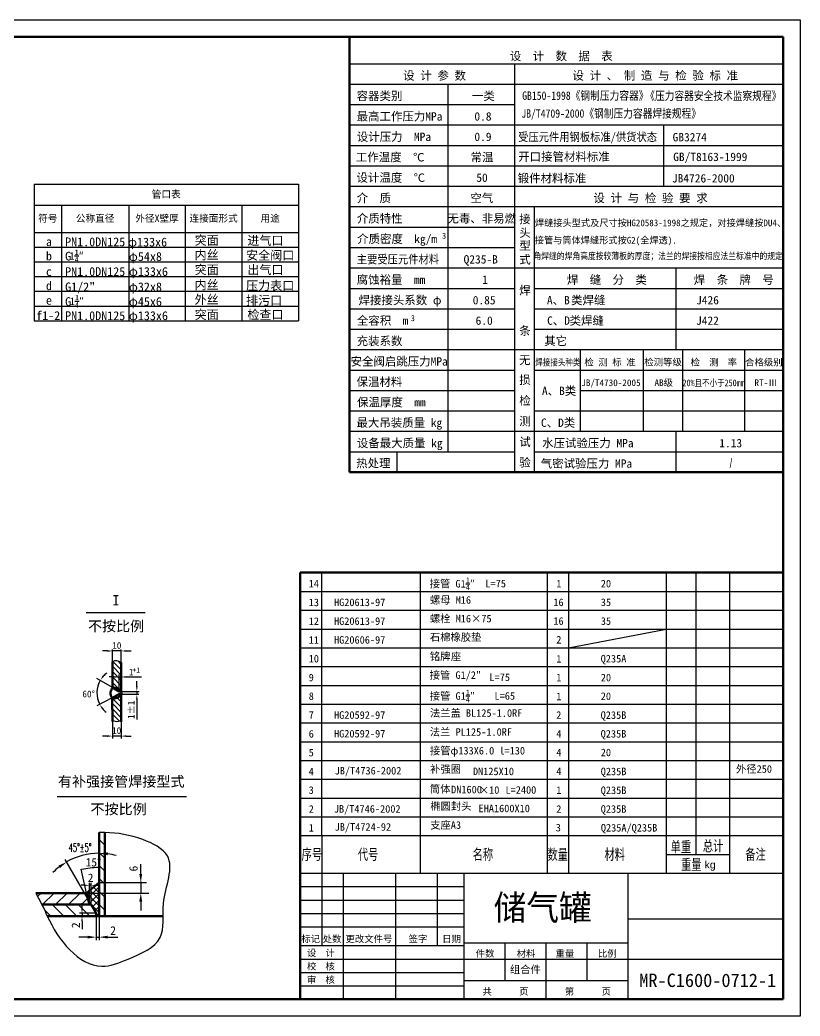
# Model space of a CAD drawing. Header units: millimetres. Extents: x 1459 to 3717, y -24177 to -11768.
# Drawn here: x 1646.2 to 1878.8, y -12064.7 to -11767.7 of the extents above; entities that cross this region are included whole.
import ezdxf
from ezdxf.enums import TextEntityAlignment as Align

# ---------------------------------------------------------------- set-up
doc = ezdxf.new("R2010")
doc.units = ezdxf.units.MM
doc.header["$MEASUREMENT"] = 0
doc.layers.get('0').update_dxf_attribs({"lineweight": 25})
for name, color, linetype, lineweight in [('TILE1', 5, 'Continuous', 25), ('外框线', 7, 'Continuous', 60), ('粗实线', 7, 'Continuous', 50), ('细实线', 7, 'Continuous', 25)]:
    doc.layers.add(name, color=color, linetype=linetype, lineweight=lineweight)
doc.styles.add('HZ', font='ztxt.shx', dxfattribs={"width": 0.7, "bigfont": 'hztxt.shx'})
doc.styles.add('HZ5', font='txt.shx', dxfattribs={"width": 0.6, "height": 5, "bigfont": '0hztxt.shx'})
doc.styles.get("Standard").update_dxf_attribs({"font": 'SIMFANG.TTF'})
pattern_1 = [(135, (3563.0385, -11641.3818), (0.7954951, 0.7954951), [])]

# ---------------------------------------------------------------- blocks, each defined once
blk = doc.blocks.new('管口表头')
at = {"layer": '细实线'}
for p, q in [((0, 27.27), (15.6, 27.27)), ((0, 27.27), (0, 15.44)), ((15.6, 27.27), (53.6, 27.27)), ((53.6, 27.27), (85.6, 27.27)), ((85.6, 27.27), (117.6, 27.27)), ((117.6, 27.27), (149.6, 27.27)), ((149.6, 27.27), (149.6, 15.44)), ((0, 15.44), (15.6, 15.44)), ((0, 15.44), (0, 0)), ((15.6, 15.44), (53.6, 15.44)), ((15.6, 15.44), (15.6, 0)), ((53.6, 15.44), (85.6, 15.44)), ((53.6, 15.44), (53.6, 0)), ((85.6, 15.44), (117.6, 15.44)), ((85.6, 15.44), (85.6, 0)), ((117.6, 15.44), (149.6, 15.44)), ((117.6, 15.44), (117.6, 0)), ((149.6, 15.44), (149.6, 0)), ((0, 0), (149.6, 0))]:
    blk.add_line(p, q, dxfattribs=at)
at = {"layer": '细实线', "char_height": 4, "attachment_point": 5}
for s, insert, width in [('{\\fSimSun|b0|i0|c134|p2;管口表}', (74.8, 21.36), 146.5987), ('{\\fSimSun|b0|i0|c134|p2;符号}', (7.8, 7.72), 12.5987), ('{\\fSimSun|b0|i0|c134|p2;公称直径}', (34.6, 7.72), 35), ('{\\fSimSun|b0|i0|c134|p2;外径X壁厚}', (69.6, 7.72), 29), ('{\\fKaiTi_GB2312|b0|i0|c134|p49;连接面形式}', (101.6, 7.72), 29), ('{\\fKaiTi_GB2312|b0|i0|c134|p49;用途}', (133.6, 7.72), 29)]:
    blk.add_mtext(s, dxfattribs=dict(at, insert=insert, width=width))
blk = doc.blocks.new('管口表')
at = {"layer": '细实线'}
for p, q in [((0, 8.33), (15.6, 8.33)), ((0, 8.33), (0, 0)), ((15.6, 8.33), (53.6, 8.33)), ((15.6, 8.33), (15.6, 0)), ((53.6, 8.33), (85.6, 8.33)), ((53.6, 8.33), (53.6, 0)), ((85.6, 8.33), (117.6, 8.33)), ((85.6, 8.33), (85.6, 0)), ((117.6, 8.33), (149.6, 8.33)), ((117.6, 8.33), (117.6, 0)), ((149.6, 8.33), (149.6, 0)), ((0, 0), (15.6, 0)), ((15.6, 0), (53.6, 0)), ((53.6, 0), (85.6, 0)), ((85.6, 0), (117.6, 0)), ((117.6, 0), (149.6, 0))]:
    blk.add_line(p, q, dxfattribs=at)
at = {"layer": '细实线', "flags": 8}
for tag, p in [('A', (0.94, 0)), ('B', (18.64, 0)), ('C', (55.97, 0)), ('E', (90.93, 0)), ('H', (120.71, 0))]:
    blk.add_attdef(tag, p, '', height=5, dxfattribs=at)

msp = doc.modelspace()

# ---------------------------------------------------------------- hatches: boundary and pattern name
at = {"layer": '细实线'}
h = msp.add_hatch(dxfattribs=at)
h.set_pattern_fill('ANSI31', scale=9, style=0)
h.set_pattern_definition(pattern_1)
edge = h.paths.add_edge_path()
edge.add_spline(control_points=[(1673.83, -11959.13), (1674.4, -11958.48), (1675.76, -11958.8), (1676.43, -11959.36)], knot_values=[0, 0, 0, 0, 4.35403, 4.35403, 4.35403, 4.35403], degree=3, periodic=0)
edge.add_line((1676.43, -11959.36), (1676.43, -11967.38))
edge.add_spline(control_points=[(1676.43, -11967.38), (1676.35, -11967.32), (1676.15, -11967.22), (1675.94, -11967.27), (1675.83, -11967.34)], knot_values=[6.443561, 6.443561, 6.443561, 6.443561, 6.914266, 7.531605, 7.531605, 7.531605, 7.531605], degree=3, periodic=0)
edge.add_spline(control_points=[(1675.83, -11967.34), (1675.66, -11967.24), (1674.98, -11966.91), (1674.24, -11966.49), (1673.83, -11966.77)], knot_values=[0, 0, 0, 0, 0.882804, 3.388993, 3.388993, 3.388993, 3.388993], degree=3, periodic=0)
edge.add_line((1673.83, -11966.77), (1673.83, -11959.13))
edge = h.paths.add_edge_path()
edge.add_spline(control_points=[(1673.83, -11966.77), (1674.24, -11966.49), (1674.98, -11966.91), (1675.66, -11967.24), (1675.83, -11967.34)], knot_values=[0, 0, 0, 0, 2.506189, 3.388993, 3.388993, 3.388993, 3.388993], degree=3, periodic=0)
edge.add_spline(control_points=[(1675.83, -11967.34), (1675.69, -11967.42), (1675.56, -11967.56), (1675.48, -11967.72)], knot_values=[5.6623, 5.6623, 5.6623, 5.6623, 6.443561, 6.443561, 6.443561, 6.443561], degree=3, periodic=0)
edge.add_line((1675.48, -11967.72), (1673.83, -11966.77))
edge = h.paths.add_edge_path()
edge.add_spline(control_points=[(1675.48, -11967.72), (1675.56, -11967.56), (1675.69, -11967.42), (1675.83, -11967.34)], knot_values=[5.6623, 5.6623, 5.6623, 5.6623, 6.443561, 6.443561, 6.443561, 6.443561], degree=3, periodic=0)
edge.add_spline(control_points=[(1675.83, -11967.34), (1676.1, -11967.5), (1676.32, -11967.67), (1676.43, -11967.93)], knot_values=[3.388993, 3.388993, 3.388993, 3.388993, 4.875382, 4.875382, 4.875382, 4.875382], degree=3, periodic=0)
edge.add_line((1676.43, -11967.93), (1675.83, -11967.93))
edge.add_line((1675.83, -11967.93), (1675.48, -11967.72))
edge = h.paths.add_edge_path()
edge.add_spline(control_points=[(1675.83, -11967.34), (1675.94, -11967.27), (1676.15, -11967.22), (1676.35, -11967.32), (1676.43, -11967.38)], knot_values=[6.443561, 6.443561, 6.443561, 6.443561, 7.0609, 7.531605, 7.531605, 7.531605, 7.531605], degree=3, periodic=0)
edge.add_line((1676.43, -11967.38), (1676.43, -11967.93))
edge.add_spline(control_points=[(1676.43, -11967.93), (1676.32, -11967.67), (1676.1, -11967.5), (1675.83, -11967.34)], knot_values=[3.388993, 3.388993, 3.388993, 3.388993, 4.875382, 4.875382, 4.875382, 4.875382], degree=3, periodic=0)
h = msp.add_hatch(dxfattribs=at)
h.set_pattern_fill('ANSI31', scale=9, style=0)
h.set_pattern_definition(pattern_1)
edge = h.paths.add_edge_path()
edge.add_spline(control_points=[(1673.78, -11969.86), (1674.36, -11970.27), (1675.46, -11969.97), (1676.07, -11969.34)], knot_values=[7.302139, 7.302139, 7.302139, 7.302139, 11.075594, 11.075594, 11.075594, 11.075594], degree=3, periodic=0)
edge.add_spline(control_points=[(1676.07, -11969.34), (1676.1, -11969.35), (1676.23, -11969.38), (1676.35, -11969.37), (1676.43, -11969.33)], knot_values=[2.118208, 2.118208, 2.118208, 2.118208, 2.310363, 2.807501, 2.807501, 2.807501, 2.807501], degree=3, periodic=0)
edge.add_line((1676.43, -11969.33), (1676.43, -11976.99))
edge.add_spline(control_points=[(1676.43, -11976.99), (1676.43, -11976.56), (1674.98, -11977.43), (1674.13, -11976.55), (1673.83, -11976.87)], knot_values=[0, 0, 0, 0, 2.146731, 4.346985, 4.346985, 4.346985, 4.346985], degree=3, periodic=0)
edge.add_line((1673.83, -11976.87), (1673.78, -11969.86))
edge = h.paths.add_edge_path()
edge.add_spline(control_points=[(1675.58, -11968.93), (1675.71, -11969.13), (1675.89, -11969.28), (1676.07, -11969.34)], knot_values=[2.807501, 2.807501, 2.807501, 2.807501, 3.866455, 3.866455, 3.866455, 3.866455], degree=3, periodic=0)
edge.add_spline(control_points=[(1676.07, -11969.34), (1675.46, -11969.97), (1674.36, -11970.27), (1673.78, -11969.86)], knot_values=[7.302139, 7.302139, 7.302139, 7.302139, 11.075594, 11.075594, 11.075594, 11.075594], degree=3, periodic=0)
edge.add_line((1673.78, -11969.86), (1675.58, -11968.93))
edge = h.paths.add_edge_path()
edge.add_spline(control_points=[(1676.43, -11968.79), (1676.36, -11968.99), (1676.23, -11969.18), (1676.07, -11969.34)], knot_values=[6.315527, 6.315527, 6.315527, 6.315527, 7.302139, 7.302139, 7.302139, 7.302139], degree=3, periodic=0)
edge.add_spline(control_points=[(1676.07, -11969.34), (1675.89, -11969.28), (1675.71, -11969.13), (1675.58, -11968.93)], knot_values=[2.807501, 2.807501, 2.807501, 2.807501, 3.866455, 3.866455, 3.866455, 3.866455], degree=3, periodic=0)
edge.add_line((1675.58, -11968.93), (1675.83, -11968.79))
edge.add_line((1675.83, -11968.79), (1676.43, -11968.79))
edge = h.paths.add_edge_path()
edge.add_spline(control_points=[(1676.07, -11969.34), (1676.23, -11969.18), (1676.36, -11968.99), (1676.43, -11968.79)], knot_values=[6.315527, 6.315527, 6.315527, 6.315527, 7.302139, 7.302139, 7.302139, 7.302139], degree=3, periodic=0)
edge.add_line((1676.43, -11968.79), (1676.43, -11969.33))
edge.add_spline(control_points=[(1676.43, -11969.33), (1676.35, -11969.37), (1676.23, -11969.38), (1676.1, -11969.35), (1676.07, -11969.34)], knot_values=[2.118208, 2.118208, 2.118208, 2.118208, 2.615346, 2.807501, 2.807501, 2.807501, 2.807501], degree=3, periodic=0)
h = msp.add_hatch(dxfattribs=at)
h.set_pattern_fill('ANSI31', scale=0.864, angle=90, style=0)
h.set_pattern_definition([(135, (1786.373, -12194.57), (-1.939735, -1.939735), [])])
edge = h.paths.add_edge_path()
edge.add_spline(control_points=[(1671.56, -12010.02), (1670.99, -12010.01), (1670.41, -12010.01), (1669.83, -12010.02)], knot_values=[208.705202, 208.705202, 208.705202, 208.705202, 212.705202, 212.705202, 212.705202, 212.705202], degree=3, periodic=0)
edge.add_line((1669.83, -12010.02), (1669.83, -12031.5))
edge.add_line((1669.83, -12031.5), (1671.56, -12031.5))
edge.add_line((1671.56, -12031.5), (1671.56, -12010.02))
h.paths.add_polyline_path([(1669.83, -12034.96), (1671.56, -12034.96), (1671.56, -12031.5), (1669.83, -12031.5)])
h = msp.add_hatch(dxfattribs=at)
h.set_pattern_fill('ANSI37', scale=0.432, style=0)
h.set_pattern_definition([(45, (1763.0298, -12231.7763), (-0.969868, 0.969868), []), (135, (1763.0298, -12231.7763), (-0.969868, -0.969868), [])])
h.paths.add_polyline_path([(1666.93, -12031.5), (1667.47, -12031.5), (1668.97, -12034.09), (1668.97, -12034.96), (1669.83, -12034.96), (1669.83, -12024.95), (1666.12, -12028.05)])
h = msp.add_hatch(dxfattribs=at)
h.set_pattern_fill('ANSI31', scale=0.864, style=0)
h.set_pattern_definition([(45, (1763.0298, -12231.7763), (-1.939735, 1.939735), [])])
edge = h.paths.add_edge_path()
edge.add_line((1666.93, -12031.5), (1666.12, -12028.05))
edge.add_line((1666.12, -12028.05), (1664.88, -12028.05))
edge.add_line((1664.88, -12028.05), (1664.34, -12028.05))
edge.add_line((1664.34, -12028.05), (1664.07, -12028.05))
edge.add_line((1664.07, -12028.05), (1650.98, -12028.05))
edge.add_spline(control_points=[(1650.98, -12028.05), (1651.77, -12029.51), (1652.35, -12030.63), (1652.79, -12031.5)], knot_values=[0, 0, 0, 0, 2.742421, 2.742421, 2.742421, 2.742421], degree=3, periodic=0)
edge.add_line((1652.79, -12031.5), (1666.93, -12031.5))
h = msp.add_hatch(dxfattribs=at)
h.set_pattern_fill('ANSI31', scale=0.864, angle=90, style=0)
h.set_pattern_definition([(135, (1763.0298, -12231.7763), (-1.939735, -1.939735), [])])
edge = h.paths.add_edge_path()
edge.add_line((1668.97, -12034.96), (1668.97, -12034.09))
edge.add_line((1668.97, -12034.09), (1667.47, -12031.5))
edge.add_line((1667.47, -12031.5), (1666.38, -12031.5))
edge.add_line((1666.38, -12031.5), (1666.11, -12031.5))
edge.add_line((1666.11, -12031.5), (1653.02, -12031.5))
edge.add_spline(control_points=[(1653.02, -12031.5), (1653.45, -12032.65), (1653.88, -12033.79), (1654.4, -12034.96)], knot_values=[0, 0, 0, 0, 8.607216, 8.607216, 8.607216, 8.607216], degree=3, periodic=0)
edge.add_line((1654.4, -12034.96), (1668.97, -12034.96))

# ---------------------------------------------------------------- linework, layer by layer
at = {"color": 7}
for p, q in [((1809.83, -11954.94), (1838.95, -11949.34)), ((1729.83, -12010.94), (1729.83, -12022.14)), ((1729.83, -12022.14), (1729.83, -12059.74))]:
    msp.add_line(p, q, dxfattribs=at)
at = {"layer": 'TILE1', "color": 7}
msp.add_lwpolyline([(1458.83, -11767.74), (1878.83, -11767.74), (1878.83, -12064.74), (1458.83, -12064.74)], dxfattribs=at)
at = {"layer": '外框线', "color": 7}
for p, q in [((1483.83, -11772.74), (1873.83, -11772.74)), ((1744.47, -11772.74), (1744.47, -11902.57)), ((1873.83, -11772.74), (1873.83, -12059.74)), ((1744.47, -11902.57), (1873.83, -11902.57)), ((1729.83, -12059.74), (1729.83, -11932.54)), ((1729.83, -11932.54), (1873.83, -11932.54)), ((1873.83, -12059.74), (1483.83, -12059.74))]:
    msp.add_line(p, q, dxfattribs=at)
at = {"layer": '粗实线', "color": 7}
for p, q in [((1673.83, -11966.77), (1673.83, -11959.13)), ((1676.43, -11959.36), (1676.43, -11967.93)), ((1676.43, -11966.48), (1676.43, -11963.58)), ((1675.83, -11968.79), (1673.78, -11969.86)), ((1675.83, -11967.93), (1673.83, -11966.77)), ((1676.43, -11967.93), (1675.83, -11967.93)), ((1676.43, -11968.79), (1675.83, -11968.79)), ((1676.43, -11968.79), (1676.43, -11976.99)), ((1673.78, -11969.86), (1673.83, -11976.87)), ((1666.12, -12028.05), (1669.83, -12024.95)), ((1666.12, -12028.05), (1664.88, -12028.05)), ((1666.93, -12031.5), (1666.12, -12028.05)), ((1667.47, -12031.5), (1666.93, -12031.5))]:
    msp.add_line(p, q, dxfattribs=at)
at = {"layer": '粗实线', "color": 7, "linetype": 'ByBlock'}
for p, q in [((1669.83, -12010.02), (1669.83, -12034.96)), ((1671.56, -12010.02), (1671.56, -12034.96)), ((1650.98, -12028.05), (1664.07, -12028.05)), ((1664.07, -12028.05), (1664.34, -12028.05)), ((1664.34, -12028.05), (1665.43, -12028.05)), ((1669.83, -12031.5), (1669.83, -12028.05)), ((1652.79, -12031.5), (1666.93, -12031.5)), ((1653.02, -12031.5), (1666.11, -12031.5)), ((1666.93, -12031.5), (1666.06, -12031.5)), ((1666.11, -12031.5), (1666.38, -12031.5)), ((1666.38, -12031.5), (1667.47, -12031.5)), ((1668.97, -12034.09), (1667.47, -12031.5)), ((1668.97, -12034.96), (1668.97, -12034.09)), ((1654.4, -12034.96), (1668.97, -12034.96)), ((1668.97, -12034.96), (1668.11, -12034.96)), ((1668.97, -12034.96), (1671.56, -12034.96)), ((1671.56, -12034.96), (1688.94, -12034.96))]:
    msp.add_line(p, q, dxfattribs=at)
at = {"layer": '粗实线', "color": 7, "start_tangent": (0.821099, 0.570786)}
msp.add_spline([(1673.83, -11966.77), (1675.3, -11967.06), (1676.43, -11967.93), (1676.43, -11968.79), (1673.78, -11969.86), (1673.28, -11968.22), (1673.83, -11966.77)], degree=3, dxfattribs=at)
at = {"layer": '细实线', "color": 7}
for p, q in [((1744.47, -11780.79), (1873.83, -11780.79)), ((1793.76, -11902.57), (1793.76, -11780.79)), ((1744.47, -11786.88), (1873.83, -11786.88)), ((1773.93, -11896.48), (1773.93, -11786.88)), ((1744.47, -11792.97), (1793.76, -11792.97)), ((1744.47, -11799.06), (1873.83, -11799.06)), ((1744.47, -11805.15), (1873.83, -11805.15)), ((1744.47, -11811.24), (1873.83, -11811.24)), ((1744.47, -11817.33), (1873.83, -11817.33)), ((1744.47, -11823.41), (1793.76, -11823.41)), ((1793.76, -11823.41), (1873.83, -11823.41)), ((1799.68, -11902.57), (1799.68, -11823.41)), ((1744.47, -11829.5), (1793.76, -11829.5)), ((1744.47, -11835.59), (1793.76, -11835.59)), ((1744.47, -11835.59), (1791.35, -11835.59)), ((1744.47, -11841.68), (1793.76, -11841.68)), ((1744.47, -11841.68), (1791.35, -11841.68)), ((1793.76, -11841.68), (1873.83, -11841.68)), ((1841.9, -11866.03), (1841.9, -11841.68)), ((1744.47, -11847.77), (1793.76, -11847.77)), ((1799.68, -11847.77), (1873.83, -11847.77)), ((1744.47, -11853.86), (1793.76, -11853.86)), ((1799.68, -11853.86), (1873.83, -11853.86)), ((1744.47, -11859.95), (1793.76, -11859.95)), ((1799.68, -11859.95), (1873.83, -11859.95)), ((1744.47, -11866.03), (1793.76, -11866.03)), ((1793.76, -11866.03), (1873.83, -11866.03)), ((1813.39, -11890.39), (1813.39, -11866.03)), ((1832.1, -11890.39), (1832.1, -11866.03)), ((1843.87, -11890.39), (1843.87, -11866.03)), ((1862.32, -11890.39), (1862.32, -11866.03)), ((1744.47, -11872.12), (1793.76, -11872.12)), ((1799.68, -11872.12), (1873.83, -11872.12)), ((1744.47, -11878.21), (1793.76, -11878.21)), ((1813.39, -11878.21), (1873.83, -11878.21)), ((1744.47, -11884.3), (1793.76, -11884.3)), ((1799.68, -11884.3), (1873.83, -11884.3)), ((1744.47, -11890.39), (1793.76, -11890.39)), ((1793.76, -11890.39), (1873.83, -11890.39)), ((1841.9, -11902.57), (1841.9, -11890.39)), ((1744.47, -11896.48), (1793.76, -11896.48)), ((1758.66, -11902.57), (1758.66, -11896.48)), ((1799.68, -11896.48), (1873.83, -11896.48)), ((1799.68, -11896.48), (1873.83, -11896.48)), ((1736.23, -12010.94), (1736.23, -11932.54)), ((1765.59, -11932.54), (1765.59, -12022.14)), ((1803.43, -11932.54), (1803.43, -12022.14)), ((1809.83, -11932.54), (1809.83, -12022.14)), ((1838.95, -11932.54), (1838.95, -12022.14)), ((1847.78, -11932.54), (1847.78, -12016.54)), ((1857.83, -11932.54), (1857.83, -12022.14)), ((1729.83, -11938.14), (1873.83, -11938.14)), ((1665.97, -11944.37), (1683.57, -11944.37)), ((1729.83, -11943.74), (1873.83, -11943.74)), ((1729.83, -11949.34), (1873.83, -11949.34)), ((1672.33, -11955.89), (1670.83, -11955.89)), ((1673.83, -11959.32), (1673.83, -11955.46)), ((1676.43, -11955.89), (1673.83, -11955.89)), ((1676.43, -11959.32), (1676.43, -11955.46)), ((1677.93, -11955.89), (1679.43, -11955.89)), ((1729.83, -11954.94), (1873.83, -11954.94)), ((1675.83, -11967.9), (1675.83, -11962.88)), ((1729.83, -11960.54), (1873.83, -11960.54)), ((1673.8, -11966.76), (1669.14, -11964.07)), ((1674.33, -11963.64), (1672.83, -11963.64)), ((1675.83, -11963.64), (1676.43, -11963.64)), ((1677.93, -11963.64), (1682.43, -11963.64)), ((1681.09, -11966.43), (1681.09, -11964.93)), ((1676.59, -11967.93), (1681.74, -11967.93)), ((1676.59, -11968.79), (1681.73, -11968.79)), ((1681.09, -11967.93), (1681.09, -11968.79)), ((1729.83, -11966.14), (1873.83, -11966.14)), ((1673.75, -11969.88), (1669.14, -11972.28)), ((1681.09, -11970.29), (1681.09, -11976.36)), ((1729.83, -11971.74), (1873.83, -11971.74)), ((1673.82, -11975.34), (1673.82, -11981.98)), ((1676.43, -11975.34), (1676.43, -11981.98)), ((1729.83, -11977.34), (1873.83, -11977.34)), ((1672.32, -11981.27), (1670.82, -11981.27)), ((1676.43, -11981.27), (1673.82, -11981.27)), ((1677.93, -11981.27), (1679.43, -11981.27)), ((1729.83, -11982.94), (1873.83, -11982.94)), ((1729.83, -11988.54), (1873.83, -11988.54)), ((1729.83, -11994.14), (1873.83, -11994.14)), ((1657.37, -11999.3), (1695.94, -11999.3)), ((1729.83, -11999.74), (1873.83, -11999.74)), ((1729.83, -12005.34), (1873.83, -12005.34)), ((1729.83, -12010.94), (1873.83, -12010.94)), ((1736.23, -12010.94), (1736.23, -12022.14)), ((1838.95, -12016.54), (1857.83, -12016.54)), ((1667.47, -12031.5), (1659.7, -12018.05)), ((1666.12, -12028.05), (1664.45, -12020.95)), ((1729.83, -12022.14), (1873.83, -12022.14)), ((1729.83, -12022.14), (1873.83, -12022.14)), ((1736.23, -12022.14), (1736.23, -12043.74)), ((1742.63, -12022.14), (1742.63, -12059.74)), ((1758.23, -12022.14), (1758.23, -12043.74)), ((1770.63, -12022.14), (1770.63, -12043.74)), ((1778.63, -12022.14), (1778.63, -12059.74)), ((1827.43, -12022.14), (1827.43, -12059.74)), ((1666.93, -12031.47), (1666.93, -12024.98)), ((1667.47, -12031.47), (1667.47, -12024.98)), ((1669.83, -12024.95), (1683.93, -12024.95)), ((1665.43, -12025.75), (1664.52, -12025.75)), ((1666.12, -12028.05), (1684.63, -12028.05)), ((1667.47, -12025.75), (1666.93, -12025.75)), ((1668.97, -12025.75), (1669.98, -12025.75)), ((1729.83, -12026.14), (1778.63, -12026.14)), ((1664.74, -12032.59), (1664.74, -12031.09)), ((1729.83, -12030.14), (1778.63, -12030.14)), ((1668.94, -12034.09), (1663.96, -12034.09)), ((1664.74, -12034.09), (1664.74, -12034.96)), ((1729.83, -12034.14), (1778.63, -12034.14)), ((1668.94, -12034.96), (1663.96, -12034.96)), ((1664.74, -12036.46), (1664.74, -12038.81)), ((1827.43, -12035.74), (1873.83, -12035.74)), ((1729.83, -12038.14), (1778.63, -12038.14)), ((1778.63, -12042.94), (1827.43, -12042.94)), ((1790.83, -12042.94), (1790.83, -12054.14)), ((1803.03, -12042.94), (1803.03, -12059.74)), ((1815.23, -12042.94), (1815.23, -12054.14)), ((1729.83, -12043.74), (1778.63, -12043.74)), ((1742.63, -12043.74), (1742.63, -12059.74)), ((1758.23, -12043.74), (1758.23, -12059.74)), ((1729.83, -12047.74), (1873.83, -12047.74)), ((1729.83, -12047.74), (1778.63, -12047.74)), ((1827.43, -12047.74), (1873.83, -12047.74)), ((1729.83, -12051.74), (1778.63, -12051.74)), ((1778.63, -12054.14), (1827.43, -12054.14)), ((1729.83, -12055.74), (1778.63, -12055.74))]:
    msp.add_line(p, q, dxfattribs=at)
at = {"layer": '细实线', "color": 7, "ltscale": 10}
msp.add_line((1838.15, -11799.06), (1838.15, -11817.33), dxfattribs=at)
at = {"layer": '细实线', "color": 7, "linetype": 'ByBlock'}
for p, q in [((1682.26, -12022.71), (1682.26, -12019.41)), ((1682.26, -12024.59), (1682.26, -12028.05)), ((1682.26, -12030.64), (1682.26, -12033.23)), ((1668.97, -12035.23), (1668.97, -12042.07)), ((1669.83, -12035.23), (1669.83, -12042.13)), ((1666.38, -12041.21), (1663.79, -12041.21)), ((1668.97, -12041.21), (1669.83, -12041.21)), ((1672.43, -12041.21), (1675.41, -12041.21))]:
    msp.add_line(p, q, dxfattribs=at)
at = {"layer": '细实线', "color": 7}
for centre, radius, start, end in [((1676.62, -11968.38), 7.44, 126.8514, 138.4257), ((1676.62, -11968.38), 7.44, 150, 207.5243), ((1676.62, -11968.38), 7.44, 219.0986, 230.6729), ((1669.83, -12043.88), 23.4, 90.3672, 102.8533)]:
    msp.add_arc(centre, radius, start, end, dxfattribs=at)
at = {"layer": '细实线', "color": 7, "linetype": 'ByBlock'}
for start, end in [(90, 120), (74.6728, 82.3364), (127.6636, 135.3272)]:
    msp.add_arc((1669.83, -12035.59), 19.39, start, end, dxfattribs=at)
at = {"layer": '细实线', "color": 7}
for points, start_tangent, end_tangent in [([(1676.43, -11959.36), (1673.83, -11959.13)], (-0.770021, 0.638019), (-0.66157, -0.749883)), ([(1676.43, -11976.99), (1675.14, -11976.99), (1673.83, -11976.87)], (0, 1), (-0.684179, -0.729314))]:
    msp.add_spline(points, degree=3, dxfattribs=dict(at, start_tangent=start_tangent, end_tangent=end_tangent))
at = {"layer": '细实线', "color": 7, "linetype": 'ByBlock'}
msp.add_open_spline([(1650.98, -12028.05), (1653.45, -12032.65), (1656.41, -12040.56), (1666.1, -12052.71), (1679.42, -12047.43), (1690.21, -12042.79), (1687.69, -12029.77), (1693.92, -12017.27), (1681.76, -12011.18), (1674.82, -12010.02), (1670.41, -12010.01), (1669.83, -12010.02)], degree=3, knots=[0, 0, 0, 0, 8.607216, 59.626018, 78.462953, 105.280911, 128.765406, 161.759479, 182.17329, 208.705202, 212.705202, 212.705202, 212.705202, 212.705202], dxfattribs=at)
at = {"layer": '细实线', "color": 7}
for points in [[(1672.33, -11955.64), (1672.33, -11956.14), (1673.83, -11955.89)], [(1677.93, -11955.64), (1677.93, -11956.14), (1676.43, -11955.89)], [(1671.26, -11963.59), (1670.85, -11963.3), (1670.18, -11964.66)], [(1674.33, -11963.39), (1674.33, -11963.89), (1675.83, -11963.64)], [(1677.93, -11963.39), (1677.93, -11963.89), (1676.43, -11963.64)], [(1681.34, -11966.43), (1680.84, -11966.43), (1681.09, -11967.93)], [(1681.34, -11970.29), (1680.84, -11970.29), (1681.09, -11968.79)], [(1670.64, -11973.21), (1671.05, -11972.94), (1670.02, -11971.82)], [(1672.32, -11981.02), (1672.32, -11981.52), (1673.82, -11981.27)], [(1677.93, -11981.02), (1677.93, -11981.52), (1676.43, -11981.27)], [(1664.63, -12021.08), (1664.62, -12021.04), (1664.48, -12021.09)], [(1669.68, -12020.45), (1669.68, -12020.5), (1669.83, -12020.47)], [(1665.43, -12025.5), (1665.43, -12026), (1666.93, -12025.75)], [(1668.97, -12025.5), (1668.97, -12026), (1667.47, -12025.75)], [(1664.49, -12032.59), (1664.99, -12032.59), (1664.74, -12034.09)], [(1664.49, -12036.46), (1664.99, -12036.46), (1664.74, -12034.96)]]:
    msp.add_solid(points, dxfattribs=at)
at = {"layer": '细实线', "color": 7, "linetype": 'ByBlock'}
for points in [[(1672.39, -12016.8), (1672.45, -12015.94), (1669.83, -12016.2)], [(1657.74, -12019.88), (1658.22, -12020.6), (1660.14, -12018.8)], [(1681.82, -12022.35), (1682.69, -12022.35), (1682.26, -12024.95)], [(1681.82, -12030.64), (1682.69, -12030.64), (1682.26, -12028.05)], [(1666.38, -12040.78), (1666.38, -12041.64), (1668.97, -12041.21)], [(1672.43, -12040.78), (1672.43, -12041.64), (1669.83, -12041.21)]]:
    msp.add_solid(points, dxfattribs=at)

# ---------------------------------------------------------------- block references
at = {"layer": '外框线', "color": 7, "ltscale": 5, "xscale": 0.5269665326281938, "yscale": 0.5269665326286486, "zscale": 0.5269665326284801}
msp.add_blockref('管口表头', (1650.43, -11831.08), dxfattribs=at)
at = {"layer": '外框线', "color": 7, "ltscale": 5}
ref = msp.add_blockref('管口表', (1650.43, -11835.47), dxfattribs=dict(at, xscale=0.5269665326281938, yscale=0.5269665326286486, zscale=0.5269665326284801))
ref.add_attrib('A', 'a', (1653.99, -11835.16), dxfattribs={"layer": '细实线', "height": 2.63, "flags": 8})
ref.add_attrib('B', 'PN1.0DN125', (1659.71, -11835.24), dxfattribs={"layer": '细实线', "height": 2.635, "flags": 8})
ref.add_attrib('C', 'φ133x6', (1678.43, -11835.29), dxfattribs={"layer": '细实线', "height": 2.635, "flags": 8})
ref.add_attrib('E', '突面', (1698.33, -11834.8), dxfattribs={"layer": '细实线', "height": 2.635, "flags": 8})
ref.add_attrib('H', '进气口', (1714.04, -11834.84), dxfattribs={"layer": '细实线', "height": 2.635, "flags": 8})
ref = msp.add_blockref('管口表', (1650.43, -11839.87), dxfattribs=dict(at, xscale=0.5269665326281938, yscale=0.5269665326286486, zscale=0.5269665326284801))
ref.add_attrib('A', 'b', (1653.99, -11839.44), dxfattribs={"layer": '细实线', "height": 2.63, "flags": 8})
ref.add_attrib('B', 'G     ', (1659.71, -11839.48), dxfattribs={"layer": '细实线', "height": 2.635, "flags": 8})
ref.add_attrib('C', 'φ54x8', (1678.68, -11839.61), dxfattribs={"layer": '细实线', "height": 2.635, "flags": 8})
ref.add_attrib('E', '内丝', (1698.31, -11839.12), dxfattribs={"layer": '细实线', "height": 2.635, "flags": 8})
ref.add_attrib('H', '安全阀口', (1713.66, -11839.26), dxfattribs={"layer": '细实线', "height": 2.635, "flags": 8})
ref = msp.add_blockref('管口表', (1650.43, -11844.26), dxfattribs=dict(at, xscale=0.5269665326281938, yscale=0.5269665326286486, zscale=0.5269665326284801))
ref.add_attrib('A', 'c', (1653.99, -11844.08), dxfattribs={"layer": '细实线', "height": 2.63, "flags": 8})
ref.add_attrib('B', 'PN1.0DN125', (1659.71, -11844.1), dxfattribs={"layer": '细实线', "height": 2.635, "flags": 8})
ref.add_attrib('C', 'φ133x6', (1678.68, -11844.08), dxfattribs={"layer": '细实线', "height": 2.635, "flags": 8})
ref.add_attrib('E', '突面', (1698.33, -11843.55), dxfattribs={"layer": '细实线', "height": 2.635, "flags": 8})
ref.add_attrib('H', '出气口', (1714.04, -11843.57), dxfattribs={"layer": '细实线', "height": 2.635, "flags": 8})
ref = msp.add_blockref('管口表', (1650.43, -11848.65), dxfattribs=dict(at, xscale=0.5269665326281938, yscale=0.5269665326286486, zscale=0.5269665326284801))
ref.add_attrib('A', 'd', (1653.99, -11848.29), dxfattribs={"layer": '细实线', "height": 2.63, "flags": 8})
ref.add_attrib('B', 'G1/2"', (1659.71, -11848.65), dxfattribs={"layer": '细实线', "height": 2.635, "flags": 8})
ref.add_attrib('C', 'φ32x8', (1678.68, -11848.65), dxfattribs={"layer": '细实线', "height": 2.635, "flags": 8})
ref.add_attrib('E', '内丝', (1698.31, -11848.04), dxfattribs={"layer": '细实线', "height": 2.635, "flags": 8})
ref.add_attrib('H', '压力表口', (1713.66, -11848.31), dxfattribs={"layer": '细实线', "height": 2.635, "flags": 8})
ref = msp.add_blockref('管口表', (1650.43, -11853.04), dxfattribs=dict(at, xscale=0.5269665326281938, yscale=0.5269665326286486, zscale=0.5269665326284801))
ref.add_attrib('A', 'e', (1653.99, -11852.65), dxfattribs={"layer": '细实线', "height": 2.63, "flags": 8})
ref.add_attrib('B', 'G', (1659.71, -11853.04), dxfattribs={"layer": '细实线', "height": 2.63, "flags": 8})
ref.add_attrib('C', 'φ45x6', (1678.68, -11853.04), dxfattribs={"layer": '细实线', "height": 2.635, "flags": 8})
ref.add_attrib('E', '外丝', (1698.31, -11852.43), dxfattribs={"layer": '细实线', "height": 2.635, "flags": 8})
ref.add_attrib('H', '排污口', (1713.66, -11852.7), dxfattribs={"layer": '细实线', "height": 2.635, "flags": 8})
ref = msp.add_blockref('管口表', (1650.43, -11857.43), dxfattribs=dict(at, xscale=0.5269665326281938, yscale=0.5269665326286486, zscale=0.5269665326284801))
ref.add_attrib('A', 'f1-2', (1651.07, -11857.22), dxfattribs={"layer": '细实线', "height": 2.635, "flags": 8})
ref.add_attrib('B', 'PN1.0DN125', (1659.71, -11857.25), dxfattribs={"layer": '细实线', "height": 2.635, "flags": 8})
ref.add_attrib('C', 'φ133x6', (1678.68, -11857.24), dxfattribs={"layer": '细实线', "height": 2.635, "flags": 8})
ref.add_attrib('E', '突面', (1698.33, -11856.94), dxfattribs={"layer": '细实线', "height": 2.635, "flags": 8})
ref.add_attrib('H', '检查口', (1714.04, -11856.95), dxfattribs={"layer": '细实线', "height": 2.635, "flags": 8})

# ---------------------------------------------------------------- texts
at = {"color": 7}
for s, p in [('1', (1806.15, -11936.96)), ('16', (1805.27, -11942.52)), ('16', (1805.27, -11948.09)), ('2', (1806.14, -11953.67)), ('1', (1806.15, -11959.35)), ('1', (1806.15, -11964.93)), ('1', (1806.15, -11970.56)), ('2', (1806.12, -11976.12)), ('4', (1806.15, -11981.69)), ('4', (1806.15, -11987.26)), ('4', (1806.15, -11992.89)), ('1', (1806.15, -11998.5)), ('JB/T4746-2002', (1739.83, -12004.1)), ('2', (1806.13, -12004.14)), ('3', (1805.99, -12009.68))]:
    msp.add_text(s, height=2.25, dxfattribs=at).set_placement(p)
at = {"color": 7, "char_height": 2.25, "attachment_point": 1}
for s, insert, width in [('\\A1;{\\fSimSun|b0|i0|c134|p2;接管 G1\\H0.7x;\\S1/4;\\H1.429x;″}', (1768.41, -11933.95), 33.8441), ('L=75', (1785.02, -11934.66), 14.0982), ('20', (1819.42, -11934.69), 10.8044), ('{\\f宋体|b0|i0|c134|p2;螺母 M16}', (1768.47, -11939.55), 33.8441), ('35', (1819.42, -11940.24), 10.8044), ('{\\fSimSun|b0|i0|c134|p2;螺栓 M16×75}', (1768.47, -11945.11), 33.8441), ('35', (1819.42, -11945.85), 10.8044), ('{\\f宋体|b0|i0|c134|p2;石棉橡胶垫}', (1768.47, -11950.65), 19.1609), ('{\\f宋体|b0|i0|c134|p2;铭牌}', (1768.43, -11956.39), 19.1609), ('{\\f宋体|b0|i0|c134|p2;座}', (1774.72, -11956.44), 5.1842), ('Q235A', (1819.39, -11957.06), 15.2401), ('{\\fSimSun|b0|i0|c134|p2;接管 G1/2″}', (1768.41, -11961.95), 33.8441), ('L=75', (1786.22, -11962.6), 9.5294), ('20', (1819.42, -11962.7), 10.8044), ('20', (1819.41, -11968.25), 10.8044), ('Q235B', (1819.38, -11973.88), 17.6276), ('Q235B', (1819.38, -11979.46), 17.6276), ('{\\fSimSun|b0|i0|c134|p2;接管\\fTxt|b0|i0|c134|p2;φ133X6.0 l=130}', (1768.47, -11984.5), 33.8441), ('20', (1819.41, -11985.02), 10.8044), ('{\\fSimSun|b0|i0|c134|p2;外径25}0', (1859.73, -11989.95), 33.4397), ('JB/T4736-2002', (1740.07, -11990.46), 31.5603), ('Q235B', (1819.4, -11990.68), 19.535), ('Q235B', (1819.4, -11996.29), 19.535), ('Q235B', (1819.4, -12001.88), 19.535), ('JB/T4724-92', (1740.07, -12007.22), 33.4612), ('{\\fSimSun|b0|i0|c134|p2;支座A3}', (1768.55, -12006.66), 29.1759), ('Q235A/Q235B', (1819.43, -12007.48), 15.2401)]:
    msp.add_mtext(s, dxfattribs=dict(at, insert=insert, width=width))
at = {"layer": '粗实线', "color": 7}
for s, p in [('有补强接管焊接型式', (1657.56, -11996.35)), ('不按比例', (1667.27, -12004.57))]:
    msp.add_text(s, height=3.074, dxfattribs=at).set_placement(p)
at = {"layer": '细实线', "color": 7}
for s, height, p in [('设  计  数  据  表', 2.5, (1807.62, -11779.79)), ('设 计 参 数', 2.5, (1769.84, -11785.58)), ('设 计 、 制 造 与 检 验 标 准', 2.5, (1835.65, -11785.58)), ('容器类别', 2.5, (1753.44, -11791.67)), ('一类', 2.5, (1784.4, -11791.67)), ('最高工作压力MPa', 2.5, (1759.41, -11797.76)), ('0.8', 2.5, (1784.29, -11797.76)), ('设计压力  MPa', 2.5, (1757.74, -11803.84)), ('0.9', 2.5, (1784.29, -11803.84)), ('工作温度  ℃', 2.5, (1756.62, -11809.93)), ('常温', 2.5, (1784.01, -11809.93)), ('GB/T8163-1999', 2.5, (1852.06, -11809.82)), ('设计温度  ℃', 2.5, (1756.81, -11816.02)), ('50', 2.5, (1784.01, -11816.02)), ('JB4726-2000', 2.5, (1849.98, -11816.21)), ('介  质', 2.5, (1751.75, -11822.11)), ('空气', 2.5, (1783.93, -11822.11)), ('设 计 与 检 验 要 求', 2.5, (1834.25, -11822.11)), ('介质特性', 2.5, (1753.5, -11828.2)), ('无毒、非易燃', 2.5, (1783.93, -11828.2)), ('接', 2.5, (1796.79, -11828.39)), ('介质密度  kg/m', 2.5, (1758.68, -11834.29)), ('3', 1.74, (1772.7, -11832.98)), ('头', 2.5, (1796.79, -11832.46)), ('型', 2.5, (1796.82, -11836.31)), ('Q235-B', 2.5, (1783.62, -11840.38)), ('式', 2.5, (1796.82, -11840.44)), ('腐蚀裕量  mm', 2.5, (1756.87, -11846.46)), ('1', 2.5, (1784.89, -11846.46)), ('焊  缝  分  类', 2.5, (1821.23, -11846.46)), ('焊  条  牌  号', 2.5, (1859.07, -11846.46)), ('焊', 2.5, (1796.79, -11849.63)), ('焊接接头系数 φ', 2.5, (1759.56, -11852.55)), ('0.85', 2.5, (1784.64, -11852.55)), ('A、B', 2.5, (1806.76, -11852.55)), ('类焊缝', 2.5, (1815.67, -11852.55)), ('J426', 2.5, (1851.22, -11852.55)), ('全容积  m', 2.5, (1754.36, -11858.64)), ('3', 1.75, (1763.38, -11857.55)), ('6.0', 2.5, (1784.64, -11858.64)), ('C、D', 2.5, (1806.82, -11858.64)), ('类焊缝', 2.5, (1815.23, -11858.64)), ('J422', 2.5, (1851.22, -11858.64)), ('条', 2.5, (1796.82, -11861.68)), ('充装系数', 2.5, (1753.46, -11864.73)), ('其它', 2.5, (1805.97, -11864.73)), ('安全阀启跳压力MPa', 2.5, (1759.3, -11870.82)), ('无', 2.5, (1796.79, -11870.42)), ('检 测 标 准', 2, (1822.16, -11870.82)), ('检测等级', 2, (1837.98, -11870.77)), ('检  测  率', 2, (1853.11, -11870.82)), ('合格级别', 2, (1868.04, -11870.82)), ('保温材料', 2.5, (1753.42, -11876.91)), ('损', 2.5, (1796.79, -11876.33)), ('A、B类', 2.5, (1806.98, -11879.58)), ('JB/T4730-2005', 2, (1822.44, -11876.91)), ('AB级', 2, (1838.19, -11876.89)), ('RT-Ⅲ', 2, (1868.68, -11876.93)), ('检', 2.5, (1796.82, -11882.51)), ('保温厚度  mm', 2.5, (1756.97, -11883)), ('测', 2.5, (1796.82, -11888.65)), ('最大吊装质量 kg', 2.5, (1759.36, -11889.08)), ('C、D类', 2.5, (1806.69, -11889.08)), ('设备最大质量 kg', 2.5, (1759.47, -11895.17)), ('试', 2.5, (1796.82, -11894.82)), ('水压试验压力 MPa', 2.5, (1815.56, -11895.17)), ('1.13', 2.5, (1858.15, -11895.17)), ('热处理', 2.5, (1751.6, -11901.16)), ('验', 2.5, (1796.82, -11900.96)), ('气密试验压力 MPa', 2.5, (1815.13, -11901.26))]:
    msp.add_text(s, height=height, dxfattribs=at).set_placement(p, align=Align.CENTER)
for s, height, width, p in [('GB150-1998《钢制压力容器》', 2.5, 0.85, (1814.8, -11791.57)), ('《压力容器安全技术监察规程》', 2.5, 0.85, (1852.96, -11791.64)), ('JB/T4709-2000《钢制压力容器焊接规程》', 2.5, 0.85, (1822.51, -11796.89)), ('焊缝接头型式及尺寸按HG20583-1998之规定，对接焊缝按DU4、', 2, 0.98, (1837.21, -11829.25)), ('接管与筒体焊缝形式按G2(全焊透).', 2, 0.98, (1820.89, -11834.42)), ('主要受压元件材料', 2.5, 0.9, (1758.93, -11840.38)), ('角焊缝的焊角高度按较薄板的厚度；法兰的焊接按相应法兰标准中的规定', 2, 0.83, (1836.51, -11839.13)), ('焊接接头种类', 2, 0.8, (1806.61, -11870.82)), ('20%且不小于250mm', 2, 0.8, (1853.05, -11876.95)), ('单重', 3.2, 0.7, (1843.3, -12015.87)), ('总计', 3.2, 0.7, (1852.89, -12015.61)), ('序号', 3.2, 0.7, (1733.27, -12018.14)), ('代号', 3.2, 0.7, (1750.04, -12018.14)), ('名称', 3.2, 0.7, (1784.26, -12018.14)), ('数量', 3.2, 0.7, (1806.57, -12018.14)), ('材料', 3.2, 0.7, (1823.55, -12018.14)), ('备注', 3.2, 0.7, (1865.56, -12018.14)), ('重量', 3.2, 0.7, (1846.41, -12021.17))]:
    msp.add_text(s, height=height, dxfattribs=dict(at, width=width)).set_placement(p, align=Align.CENTER)
at = {"layer": '细实线', "color": 7, "width": 0.9}
msp.add_text('受压元件用钢板标准/供货状态', height=2.5, dxfattribs=at).set_placement((1794.76, -11803.89))
at = {"layer": '细实线', "color": 7}
for s, height, p in [('GB3274', 2.5, (1840.83, -11803.95)), ('开口接管材料标准', 2.5, (1794.81, -11809.78)), ('锻件材料标准', 2.5, (1794.64, -11816.2)), ('I', 3.07, (1673.79, -11942.29)), ('HG20613-97', 2.25, (1739.87, -11942.51)), ('不按比例', 3.074, (1666.51, -11950.02)), ('HG20613-97', 2.25, (1739.87, -11948.11)), ('HG20606-97', 2.25, (1739.87, -11953.71)), ('60°', 2, (1664.86, -11969.71)), ('HG20592-97', 2.25, (1739.87, -11976.11)), ('HG20592-97', 2.25, (1739.87, -11981.67)), ('筒体 ', 2.25, (1768.47, -11998.15)), ('DN1600', 2.25, (1774.79, -11998.32)), ('         ×10 ', 2.25, (1769.28, -11998.47)), ('L=2400', 2.25, (1791, -11998.45)), ('标记', 2, (1730.11, -12042.74)), ('处数', 2, (1736.51, -12042.74)), ('更改文件号', 2, (1743.28, -12042.74)), ('签字', 2, (1762.11, -12042.74)), ('日期', 2, (1772.11, -12042.76)), ('设  计', 2, (1731.8, -12046.92)), ('件数', 2, (1782.11, -12047.1)), ('材料', 2, (1794.32, -12047.1)), ('重量', 2, (1805.91, -12047.1)), ('比例', 2, (1818.57, -12047.1)), ('校  核', 2, (1731.8, -12050.92)), ('组合件', 2.25, (1792.33, -12051.99)), ('MR-C1600-0712-1', 4, (1830.89, -12056.08)), ('审  核', 2, (1731.8, -12054.92)), ('共      页', 2, (1784.12, -12058.41)), ('第      页', 2, (1808.69, -12058.41))]:
    msp.add_text(s, height=height, dxfattribs=at).set_placement(p)
at = {"layer": '细实线', "color": 7, "style": 'HZ', "width": 0.7}
msp.add_text('/', height=2.78, dxfattribs=at).set_placement((1858.22, -11901.26), align=Align.CENTER)
at = {"layer": '细实线', "color": 7}
for s, p in [('6', (1681.33, -12021.63)), ('2', (1664.15, -12038.52))]:
    msp.add_text(s, height=2.5, rotation=90, dxfattribs=at).set_placement(p)
at = {"layer": '细实线', "color": 7, "char_height": 2.25, "attachment_point": 1}
for s, insert, width in [('\\A1;{\\fSimSun|b0|i0|c134|p2;     1\\H0.7x;\\S1/4;\\H1.429x;″}', (1653.35, -11836.22), 33.8441), ('\\A1;{\\fSimSun|b0|i0|c134|p2;     1\\H0.7x;\\S1/4;\\H1.429x;″}', (1653.45, -11849.72), 33.8441), ('\\A1;{\\fSimSun|b0|i0|c134|p2;接管 G1\\H0.7x;\\S1/4;\\H1.429x;″}', (1768.43, -11967.42), 33.8441), ('L=65', (1787.73, -11968.17), 17.2312), ('{\\fSimSun|b0|i0|c134|p2;法兰盖 BL125-1.0RF}', (1768.46, -11973.27), 31.0262), ('{\\fSimSun|b0|i0|c134|p2;法兰 PL125-1.0RF}', (1768.44, -11978.92), 25.5623), ('{\\fSimSun|b0|i0|c134|p2;补强圈}', (1768.52, -11989.97), 33.4397), ('DN125X10', (1781.29, -11990.66), 25.7847), ('{\\f宋体|b0|i0|c134|p2;椭圆封头}', (1768.6, -12001.05), 31.5797), ('EHA1600X10', (1782.97, -12001.7), 31.5797), ('{\\fArial|b0|i0|c0|p32;kg}', (1850.35, -12018.49), 5.6319)]:
    msp.add_mtext(s, dxfattribs=dict(at, insert=insert, width=width))
at = {"layer": '细实线', "color": 7, "ltscale": 10, "attachment_point": 1}
for s, insert, char_height, width in [('14', (1732.33, -11934.68), 2.25, 3.1567), ('13', (1732.33, -11940.28), 2.25, 3.1567), ('12', (1732.33, -11945.88), 2.25, 3.1567), ('11', (1732.33, -11951.49), 2.25, 3.1567), ('10', (1732.33, -11957.06), 2.25, 3.1567), ('9', (1732.33, -11962.66), 2.25, 3.1567), ('8', (1732.33, -11968.22), 2.25, 3.1567), ('7', (1732.33, -11973.86), 2.25, 3.1567), ('6', (1732.33, -11979.47), 2.25, 3.1567), ('5', (1732.33, -11985.06), 2.25, 3.1567), ('4', (1732.33, -11990.7), 2.25, 3.1567), ('3', (1732.33, -11996.24), 2.25, 3.1567), ('2', (1732.33, -12001.89), 2.25, 3.1567), ('1', (1732.33, -12007.49), 2.25, 3.1567), ('{\\fTxt|b0|i0|c134|p2;储气罐}', (1787.45, -12028.65), 7.5, 36.5933)]:
    msp.add_mtext(s, dxfattribs=dict(at, insert=insert, char_height=char_height, width=width))
at = {"layer": '细实线', "color": 7, "attachment_point": 5}
for s, insert, char_height in [('10', (1675.12, -11954.26), 2), ('1', (1679.4, -11962.18), 2), ('+1', (1680.9, -11961.58), 1.5), ('10', (1675.07, -11979.63), 2), ('\\A1;15°', (1668.16, -12018.91), 2.5), ('2', (1667.3, -12023.52), 2.5)]:
    msp.add_mtext(s, dxfattribs=dict(at, insert=insert, char_height=char_height))
at = {"layer": '细实线', "color": 7, "insert": (1679.4, -11973.44), "char_height": 2, "attachment_point": 5, "rotation": 90}
msp.add_mtext('1{\\fTxt|b0|i0|c134|p2;±1}', dxfattribs=at)
at = {"layer": '细实线', "color": 7, "insert": (1664.14, -12014.51), "char_height": 2.5, "attachment_point": 5, "style": 'HZ5'}
msp.add_mtext('45%%D%%P5%%D', dxfattribs=at)
at = {"layer": '细实线', "color": 7, "linetype": 'ByBlock', "insert": (1674.01, -12039.26), "char_height": 2.59, "attachment_point": 5}
msp.add_mtext('2', dxfattribs=at)

doc.saveas('drawing.dxf')
